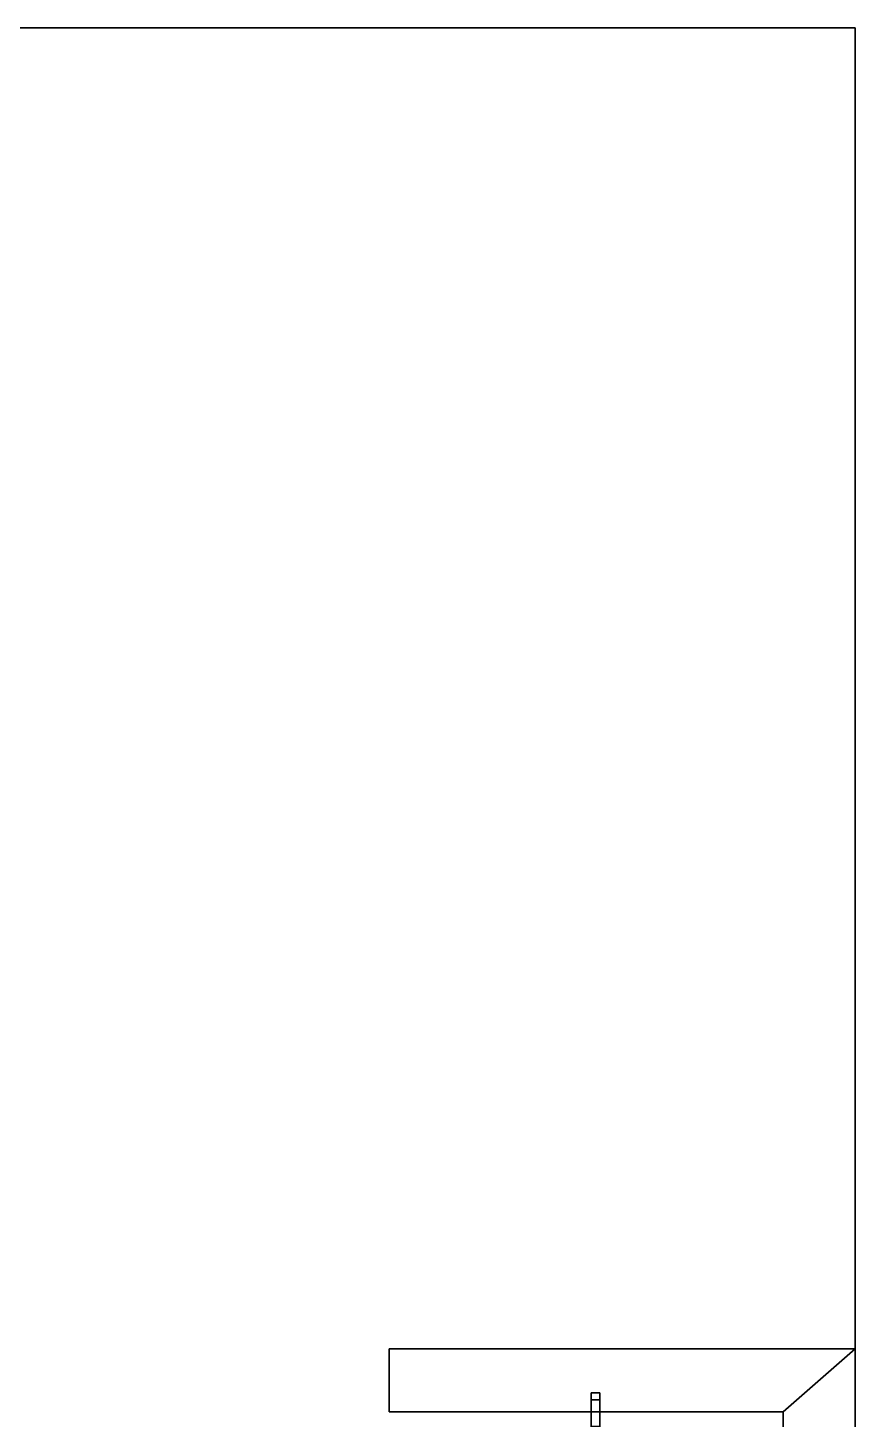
# Model space of a CAD drawing. Extents: x 0 to 4068, y -150 to 4325.
# Drawn here: x 2344 to 4068, y 1424 to 4325 of the extents above; entities that cross this region are included whole.
import ezdxf

# ---------------------------------------------------------------- set-up
doc = ezdxf.new("R2010")
doc.units = 0
for name, color, linetype in [('LAYER0', 7, 'CONTINUOUS'), ('LAYER359', 253, 'CONTINUOUS'), ('LAYER361', 7, 'CONTINUOUS'), ('LAYER412', 7, 'CONTINUOUS'), ('LAYER826', 253, 'CONTINUOUS')]:
    doc.layers.add(name, color=color, linetype=linetype)

msp = doc.modelspace()

# ---------------------------------------------------------------- linework, layer by layer
at = {"layer": 'LAYER0', "invisible_edges": 1}
for points in [[(4068, 4325, -5), (0, -150, -5), (0, 4325, -5), (4068, 4325, -5)], [(0, -150, -5), (4068, 4325, -5), (4068, -150, -5), (0, -150, -5)], [(0, 4325), (4068, 4325, -5), (0, 4325, -5), (0, 4325)], [(4068, 4325, -5), (0, 4325), (4068, 4325), (4068, 4325, -5)], [(4068, -150), (0, 4325), (0, -150), (4068, -150)], [(0, 4325), (4068, -150), (4068, 4325), (0, 4325)], [(4068, 4325, -5), (4068, -150), (4068, -150, -5), (4068, 4325, -5)], [(4068, -150), (4068, 4325, -5), (4068, 4325), (4068, -150)]]:
    msp.add_3dface(points, dxfattribs=at)
at = {"layer": 'LAYER359', "invisible_edges": 1}
for points in [[(3518, 1464, 2420), (3536, 1464, 2360), (3518, 1464, 2360), (3518, 1464, 2420)], [(3536, 1464, 2360), (3518, 1464, 2420), (3536, 1464, 2420), (3536, 1464, 2360)], [(3518, 400, 2360), (3536, 1464, 2360), (3536, 400, 2360), (3518, 400, 2360)], [(3536, 1464, 2360), (3518, 400, 2360), (3518, 1464, 2360), (3536, 1464, 2360)], [(3518, 1464, 2420), (3536, 400, 2420), (3536, 1464, 2420), (3518, 1464, 2420)], [(3536, 400, 2420), (3518, 1464, 2420), (3518, 400, 2420), (3536, 400, 2420)], [(3518, 400, 2360), (3518, 1464, 2420), (3518, 1464, 2360), (3518, 400, 2360)], [(3518, 1464, 2420), (3518, 400, 2360), (3518, 400, 2420), (3518, 1464, 2420)], [(3536, 400, 2420), (3536, 1464, 2360), (3536, 1464, 2420), (3536, 400, 2420)], [(3536, 1464, 2360), (3536, 400, 2420), (3536, 400, 2360), (3536, 1464, 2360)]]:
    msp.add_3dface(points, dxfattribs=at)
at = {"layer": 'LAYER361', "invisible_edges": 1}
for points in [[(4068, 1571), (3918, 0), (3918, 1439), (4068, 1571)], [(3918, 0), (4068, 1571), (4068, -150), (3918, 0)], [(3918, 1439, 2410), (4068, 1571), (3918, 1439), (3918, 1439, 2410)], [(4068, 1571), (3918, 1439, 2410), (4068, 1571, 2410), (4068, 1571)], [(3918, 1439, 2410), (4068, -150, 2410), (4068, 1571, 2410), (3918, 1439, 2410)], [(4068, 1571), (4068, -150, 2410), (4068, -150), (4068, 1571)], [(4068, -150, 2410), (4068, 1571), (4068, 1571, 2410), (4068, -150, 2410)], [(3918, 1439, 2410), (3918, 0), (3918, 0, 2410), (3918, 1439, 2410)], [(3918, 0), (3918, 1439, 2410), (3918, 1439), (3918, 0)], [(4068, -150, 2410), (3918, 1439, 2410), (3918, 0, 2410), (4068, -150, 2410)]]:
    msp.add_3dface(points, dxfattribs=at)
at = {"layer": 'LAYER412', "invisible_edges": 1}
for points in [[(3097, 1439), (4068, 1571), (3918, 1439), (3097, 1439)], [(4068, 1571), (3097, 1439), (3097, 1571), (4068, 1571)], [(4068, 1571), (3097, 1571, 2410), (4068, 1571, 2410), (4068, 1571)], [(3097, 1571, 2410), (4068, 1571), (3097, 1571), (3097, 1571, 2410)], [(3097, 1571, 2410), (3918, 1439, 2410), (4068, 1571, 2410), (3097, 1571, 2410)], [(3918, 1439, 2410), (3097, 1571, 2410), (3097, 1439, 2410), (3918, 1439, 2410)], [(4068, 1571, 2410), (3918, 1439), (4068, 1571), (4068, 1571, 2410)], [(3918, 1439), (4068, 1571, 2410), (3918, 1439, 2410), (3918, 1439)], [(3097, 1439), (3918, 1439, 2410), (3097, 1439, 2410), (3097, 1439)], [(3918, 1439, 2410), (3097, 1439), (3918, 1439), (3918, 1439, 2410)]]:
    msp.add_3dface(points, dxfattribs=at)
at = {"layer": 'LAYER826', "invisible_edges": 1}
for points in [[(3518, 1409, 2360), (3518, 1479, 150), (3518, 1409, 150), (3518, 1409, 2360)], [(3518, 1479, 150), (3518, 1409, 2360), (3518, 1479, 2360), (3518, 1479, 150)], [(3536, 1409, 150), (3518, 1479, 150), (3536, 1479, 150), (3536, 1409, 150)], [(3518, 1479, 150), (3536, 1409, 150), (3518, 1409, 150), (3518, 1479, 150)], [(3536, 1479, 2360), (3518, 1479, 150), (3518, 1479, 2360), (3536, 1479, 2360)], [(3518, 1479, 150), (3536, 1479, 2360), (3536, 1479, 150), (3518, 1479, 150)], [(3518, 1409, 2360), (3536, 1479, 2360), (3518, 1479, 2360), (3518, 1409, 2360)], [(3536, 1479, 2360), (3518, 1409, 2360), (3536, 1409, 2360), (3536, 1479, 2360)], [(3536, 1479, 2360), (3536, 1409, 150), (3536, 1479, 150), (3536, 1479, 2360)], [(3536, 1409, 150), (3536, 1479, 2360), (3536, 1409, 2360), (3536, 1409, 150)]]:
    msp.add_3dface(points, dxfattribs=at)

doc.saveas('drawing.dxf')
